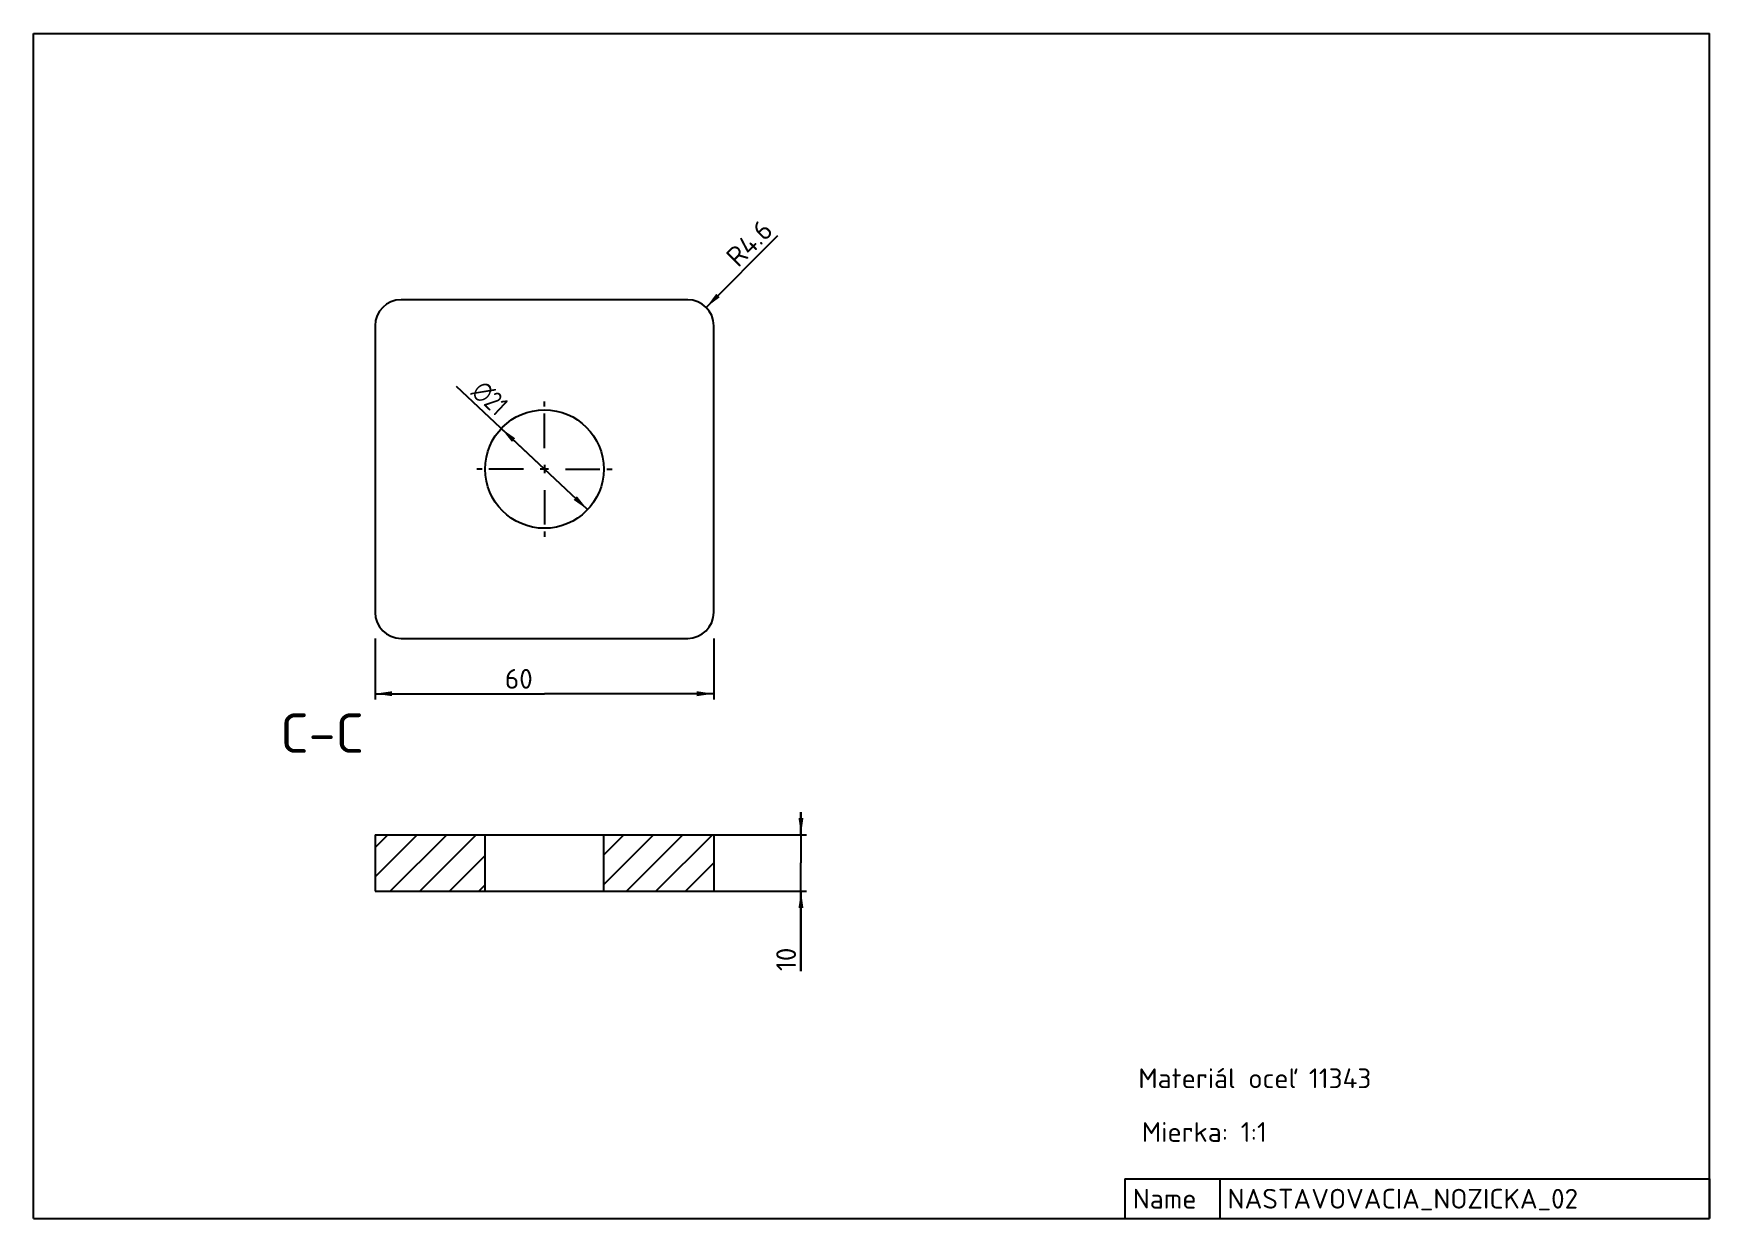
# Model space of a CAD drawing. Header units: millimetres. Extents: x 0 to 297, y 0 to 210.
import ezdxf

# ---------------------------------------------------------------- set-up
doc = ezdxf.new("R2010")
doc.units = ezdxf.units.MM
doc.header["$LTSCALE"] = 16.335
doc.linetypes.add('CENTER', pattern=[0.6, 0.375, -0.075, 0.075, -0.075])
doc.layers.get('0').update_dxf_attribs({"linetype": 'CONTINUOUS'})
doc.layers.add('DEFAULT_1', color=7, linetype='CENTER')
doc.styles.get("Standard").update_dxf_attribs({"font": 'isocpeur.ttf'})
doc.styles.add('TEXTSTYLE_1', font='gdt', dxfattribs={"width": 0.8})
doc.dimstyles.new('DIMSTYLE_1', dxfattribs={"dimtxt": 3.5, "dimasz": 3, "dimexe": 0.18, "dimexo": 0.0625, "dimgap": 0.09, "dimtad": 1, "dimdsep": 46, "dimtxsty": 'Standard', "dimblk": '_FILLED', "dimblk1": '_FILLED', "dimblk2": '_FILLED', "dimcen": 0.09, "dimadec": 0, "dimazin": 0, "dimtp": 0.01, "dimtm": 0.01, "dimtfac": 1, "dimtofl": 0, "dimtmove": 0, "dimatfit": 3, "dimldrblk": '_FILLED', "dimfxl": 1, "dimtolj": 1, "dimarcsym": 0})
doc.dimstyles.new('DIMSTYLE_2', dxfattribs={"dimtxt": 3.5, "dimasz": 3, "dimexe": 0.18, "dimexo": 0.0625, "dimgap": 0.09, "dimtad": 1, "dimdsep": 46, "dimtxsty": 'Standard', "dimblk": '_FILLED', "dimblk1": '_FILLED', "dimblk2": '_FILLED', "dimcen": 0.09, "dimadec": 0, "dimazin": 0, "dimtp": 0.01, "dimtm": 0.01, "dimtfac": 1, "dimtofl": 0, "dimtmove": 0, "dimatfit": 3, "dimldrblk": '_FILLED', "dimfxl": 1, "dimtolj": 1, "dimarcsym": 0})
doc.dimstyles.new('DIMSTYLE_3', dxfattribs={"dimtxt": 3.5, "dimasz": 3, "dimexe": 0.18, "dimexo": 0.0625, "dimgap": 0.09, "dimtad": 1, "dimdsep": 46, "dimtxsty": 'Standard', "dimblk": '_FILLED', "dimblk1": '_FILLED', "dimblk2": '_FILLED', "dimcen": 0.09, "dimadec": 0, "dimazin": 0, "dimtp": 0.01, "dimtm": 0.01, "dimtfac": 1, "dimtofl": 0, "dimtmove": 0, "dimatfit": 3, "dimldrblk": '_FILLED', "dimfxl": 1, "dimtolj": 1, "dimarcsym": 0})

# ---------------------------------------------------------------- blocks, each defined once
blk = doc.blocks.new('_FILLED')
at = {"color": 0, "linetype": 'ByBlock'}
blk.add_solid([(0, 0), (-1, 0.146), (-1, -0.146)], dxfattribs=at)
blk = doc.blocks.new('*D1')
at = {"color": 2, "linetype": 'Continuous'}
for p, q in [((60.54, 102.81), (60.54, 92)), ((120.54, 102.81), (120.54, 92)), ((60.54, 93), (90.54, 93)), ((120.54, 93), (90.54, 93))]:
    blk.add_line(p, q, dxfattribs=at)
at = {"color": 2, "linetype": 'Continuous', "xscale": 3, "yscale": 3, "zscale": 3, "rotation": 180}
blk.add_blockref('_FILLED', (60.54, 93), dxfattribs=at)
at = {"color": 2, "linetype": 'Continuous', "xscale": 3, "yscale": 3, "zscale": 3}
blk.add_blockref('_FILLED', (120.54, 93), dxfattribs=at)
at = {"color": 2, "linetype": 'Continuous', "insert": (86, 97.38), "char_height": 3.5, "width": 4.8884, "attachment_point": 2, "line_spacing_factor": 0.9}
blk.add_mtext('60', dxfattribs=at)
blk = doc.blocks.new('*D2')
at = {"color": 2, "linetype": 'Continuous'}
for p, q in [((90.54, 132.81), (74.95, 147.45)), ((82.89, 140), (90.54, 132.81)), ((98.19, 125.62), (90.54, 132.81))]:
    blk.add_line(p, q, dxfattribs=at)
at = {"color": 2, "linetype": 'Continuous', "xscale": 3, "yscale": 3, "zscale": 3}
for p, rotation in [((82.89, 140), 136.8), ((98.19, 125.62), 316.8)]:
    blk.add_blockref('_FILLED', p, dxfattribs=dict(at, rotation=rotation))
at = {"color": 2, "linetype": 'Continuous', "insert": (84.4, 144.57), "char_height": 3.5, "width": 8.8609, "attachment_point": 3, "rotation": 316.8, "line_spacing_factor": 0.9, "style": 'TEXTSTYLE_1'}
blk.add_mtext('{\\Fgdt;n}\\Fisocpeur.ttf;21', dxfattribs=at)
blk = doc.blocks.new('*D3')
at = {"color": 2, "linetype": 'Continuous'}
blk.add_line((119.19, 161.46), (131.91, 174.19), dxfattribs=at)
at = {"color": 2, "linetype": 'Continuous', "xscale": 3, "yscale": 3, "zscale": 3, "rotation": 225}
blk.add_blockref('_FILLED', (119.19, 161.46), dxfattribs=at)
at = {"color": 2, "linetype": 'Continuous', "insert": (122.4, 170.86), "char_height": 3.5, "width": 9.0826, "attachment_point": 1, "rotation": 45, "line_spacing_factor": 0.9}
blk.add_mtext('R4.6', dxfattribs=at)
blk = doc.blocks.new('*D4')
at = {"color": 2, "linetype": 'Continuous'}
for p, q in [((136, 68), (136, 72)), ((136, 72), (136, 63)), ((115.94, 68), (137, 68)), ((136, 43.81), (136, 63)), ((115.94, 58), (137, 58)), ((136, 58), (136, 43.81))]:
    blk.add_line(p, q, dxfattribs=at)
at = {"color": 2, "linetype": 'Continuous', "xscale": 3, "yscale": 3, "zscale": 3}
for p, rotation in [((136, 68), 270), ((136, 58), 90)]:
    blk.add_blockref('_FILLED', p, dxfattribs=dict(at, rotation=rotation))
at = {"color": 2, "linetype": 'Continuous', "insert": (131.62, 48), "char_height": 3.5, "width": 4.1942, "attachment_point": 3, "rotation": 90, "line_spacing_factor": 0.9}
blk.add_mtext('10', dxfattribs=at)
blk = doc.blocks.new('*T5')
at = {"color": 2, "linetype": 'Continuous'}
for p, q in [((0, 0), (103.6, 0)), ((0, 0), (0, -7)), ((16.8, 0), (16.8, -7)), ((103.6, 0), (103.6, -7)), ((0, -7), (103.6, -7))]:
    blk.add_line(p, q, dxfattribs=at)
at = {"color": 2, "linetype": 'Continuous', "char_height": 3.5, "attachment_point": 1, "line_spacing_factor": 0.9}
for s, insert, width in [('Name', (1.4, -1.75), 21.6653), ('NASTAVOVACIA_NOZICKA_02', (18.2, -1.75), 125.1901)]:
    blk.add_mtext(s, dxfattribs=dict(at, insert=insert, width=width))

msp = doc.modelspace()

# ---------------------------------------------------------------- hatches: boundary and pattern name
at = {"linetype": 'Continuous'}
h = msp.add_hatch(dxfattribs=at)
h.set_pattern_fill('C', color=2, scale=3.698712, angle=45, style=0, pattern_type=0)
h.set_pattern_definition([(45, (0, 0), (-2.61538, 2.61538), [])])
edge = h.paths.add_edge_path()
edge.add_line((60.539, 68), (80.039, 68))
edge.add_line((80.039, 58), (80.039, 68))
edge.add_line((60.539, 58), (80.039, 58))
edge.add_line((60.539, 68), (60.539, 58))
edge = h.paths.add_edge_path()
edge.add_line((101.039, 68), (120.539, 68))
edge.add_line((120.539, 68), (120.539, 58))
edge.add_line((101.039, 58), (120.539, 58))
edge.add_line((101.039, 58), (101.039, 68))

# ---------------------------------------------------------------- linework, layer by layer
at = {"color": 7, "linetype": 'Continuous'}
for p, q in [((0, 0), (0, 210)), ((0, 210), (297, 210)), ((297, 0), (297, 210)), ((115.939, 162.812), (65.139, 162.812)), ((60.539, 158.212), (60.539, 107.412)), ((120.539, 107.412), (120.539, 158.212)), ((91.282, 132.812), (89.797, 132.812)), ((90.539, 133.554), (90.539, 132.069)), ((65.139, 102.812), (115.939, 102.812)), ((60.539, 68), (60.539, 58)), ((60.539, 68), (120.539, 68)), ((80.039, 58), (80.039, 68)), ((101.039, 58), (101.039, 68)), ((120.539, 68), (120.539, 58)), ((60.539, 58), (120.539, 58)), ((0, 0), (297, 0))]:
    msp.add_line(p, q, dxfattribs=at)
msp.add_circle((90.539, 132.812), 10.5, dxfattribs=at)
for centre, start, end in [((65.139, 158.212), 90, 180), ((115.939, 158.212), 0, 90), ((65.139, 107.412), 180, 270), ((115.939, 107.412), 270, 360)]:
    msp.add_arc(centre, 4.6, start, end, dxfattribs=at)
at = {"layer": 'DEFAULT_1', "color": 7, "linetype": 'CENTER'}
for p, q in [((90.539, 136.524), (90.539, 144.812)), ((86.827, 132.812), (78.539, 132.812)), ((94.252, 132.812), (102.539, 132.812)), ((90.539, 129.099), (90.539, 120.812))]:
    msp.add_line(p, q, dxfattribs=at)

# ---------------------------------------------------------------- block references
msp.add_blockref('*T5', (193.4, 7))

# ---------------------------------------------------------------- texts
at = {"color": 2, "linetype": 'Continuous', "line_spacing_factor": 0.9}
for s, insert, char_height, width, attachment_point in [('C-C', (58.539, 89.515), 7, 14.66529, 3), ('Materiál oceľ 11343', (195.793, 26.597), 3.5, 41.42149, 1), ('Mierka: 1:1', (196.408, 17.077), 3.5, 21.34711, 1)]:
    msp.add_mtext(s, dxfattribs=dict(at, insert=insert, char_height=char_height, width=width, attachment_point=attachment_point))

# ---------------------------------------------------------------- dimensions: what is measured, and where the dimension line sits
at = {"color": 2, "linetype": 'Continuous'}
dim = msp.add_radius_dim(center=(115.939, 158.212), mpoint=(119.192, 161.464), dimstyle='DIMSTYLE_3', dxfattribs=at)
dim.commit()
dim.dimension.update_dxf_attribs({"geometry": '*D3', "text_midpoint": (126.847, 172.832), "dimtype": 164})
dim = msp.add_diameter_dim_2p(p1=(82.885, 139.999), p2=(98.193, 125.624), dimstyle='DIMSTYLE_2', dxfattribs=at)
dim.commit()
dim.dimension.update_dxf_attribs({"geometry": '*D2', "text_midpoint": (76.835, 143.208), "dimtype": 163})
dim = msp.add_linear_dim(base=(120.539, 93), p1=(60.539, 102.812), p2=(120.539, 102.812), dimstyle='DIMSTYLE_1', dxfattribs=at)
dim.commit()
dim.dimension.update_dxf_attribs({"geometry": '*D1', "text_midpoint": (83.556, 95.625), "dimtype": 160})
dim = msp.add_linear_dim(base=(136, 58), p1=(115.939, 68), p2=(115.939, 58), angle=270, dimstyle='DIMSTYLE_1', dxfattribs=at)
dim.commit()
dim.dimension.update_dxf_attribs({"geometry": '*D4', "text_midpoint": (135.254, 42.153), "dimtype": 160})

doc.saveas('drawing.dxf')
